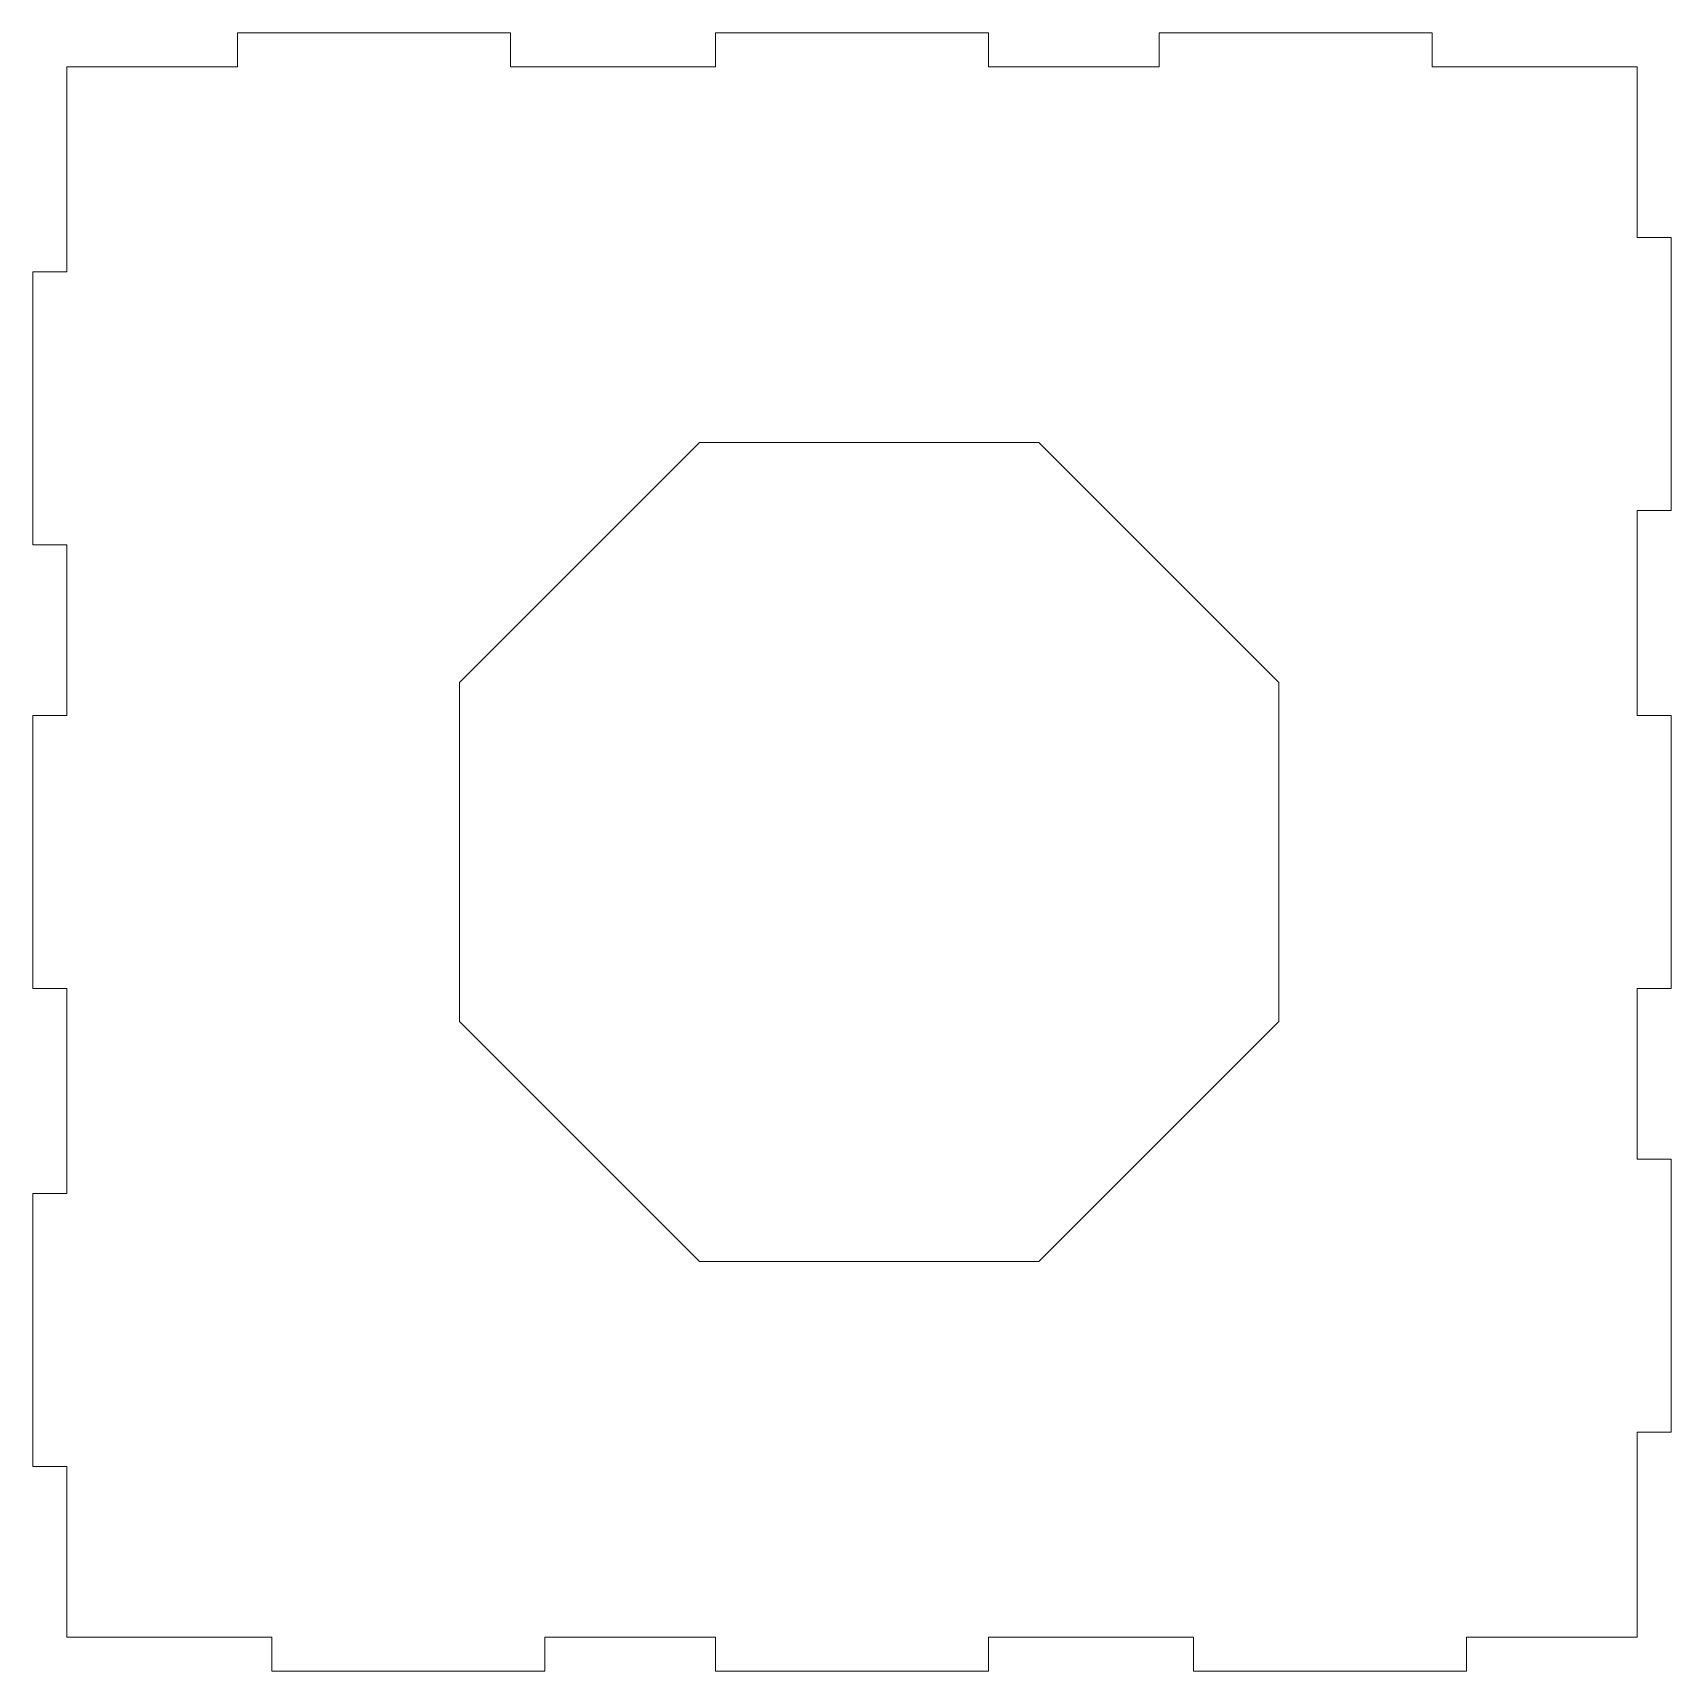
# Model space of a CAD drawing. Header units: inches. Extents: x -3.06 to 2.94, y -0.12 to 5.88.
import ezdxf

# ---------------------------------------------------------------- set-up
doc = ezdxf.new("R2010")
doc.units = ezdxf.units.IN
doc.header["$MEASUREMENT"] = 0

msp = doc.modelspace()

# ---------------------------------------------------------------- linework, layer by layer
at = {"color": 7, "linetype": 'Continuous', "lineweight": 15}
for p, q in [((-2.3125, 5.875), (-1.3125, 5.875)), ((-2.3125, 5.75), (-2.3125, 5.875)), ((-1.3125, 5.875), (-1.3125, 5.75)), ((-0.5625, 5.875), (0.4375, 5.875)), ((-0.5625, 5.875), (-0.5625, 5.75)), ((0.4375, 5.875), (0.4375, 5.75)), ((1.0625, 5.875), (2.0625, 5.875)), ((1.0625, 5.875), (1.0625, 5.75)), ((2.0625, 5.875), (2.0625, 5.75)), ((-2.3125, 5.75), (-2.9375, 5.75)), ((-2.9375, 5), (-2.9375, 5.75)), ((-1.3125, 5.75), (-0.5625, 5.75)), ((0.4375, 5.75), (1.0625, 5.75)), ((2.0625, 5.75), (2.8125, 5.75)), ((2.8125, 5.125), (2.8125, 5.75)), ((2.9375, 5.125), (2.8125, 5.125)), ((2.9375, 5.125), (2.9375, 4.125)), ((-3.0625, 5), (-2.9375, 5)), ((-3.0625, 5), (-3.0625, 4)), ((-0.6213, 4.375), (-1.5, 3.4963)), ((0.6213, 4.375), (-0.6213, 4.375)), ((1.5, 3.4963), (0.6213, 4.375)), ((2.8125, 3.375), (2.8125, 4.125)), ((2.8125, 4.125), (2.9375, 4.125)), ((-3.0625, 4), (-2.9375, 4)), ((-2.9375, 3.375), (-2.9375, 4)), ((-1.5, 3.4963), (-1.5, 2.2537)), ((1.5, 2.2537), (1.5, 3.4963)), ((-3.0625, 3.375), (-2.9375, 3.375)), ((-3.0625, 3.375), (-3.0625, 2.375)), ((2.8125, 3.375), (2.9375, 3.375)), ((2.9375, 3.375), (2.9375, 2.375)), ((-3.0625, 2.375), (-2.9375, 2.375)), ((-2.9375, 1.625), (-2.9375, 2.375)), ((2.8125, 2.375), (2.8125, 1.75)), ((2.9375, 2.375), (2.8125, 2.375)), ((-1.5, 2.2537), (-0.6213, 1.375)), ((0.6213, 1.375), (1.5, 2.2537)), ((2.9375, 1.75), (2.8125, 1.75)), ((2.9375, 1.75), (2.9375, 0.75)), ((-3.0625, 1.625), (-2.9375, 1.625)), ((-3.0625, 1.625), (-3.0625, 0.625)), ((-0.6213, 1.375), (0.6213, 1.375)), ((2.8125, 0.75), (2.8125, 0)), ((2.8125, 0.75), (2.9375, 0.75)), ((-3.0625, 0.625), (-2.9375, 0.625)), ((-2.9375, 0.625), (-2.9375, 0)), ((-2.1875, 0), (-2.9375, 0)), ((-2.1875, -0.125), (-2.1875, 0)), ((-1.1875, -0.125), (-1.1875, 0)), ((-0.5625, 0), (-1.1875, 0)), ((-0.5625, -0.125), (-0.5625, 0)), ((0.4375, -0.125), (0.4375, 0)), ((1.1875, 0), (0.4375, 0)), ((1.1875, -0.125), (1.1875, 0)), ((2.1875, -0.125), (2.1875, 0)), ((2.1875, 0), (2.8125, 0)), ((-2.1875, -0.125), (-1.1875, -0.125)), ((-0.5625, -0.125), (0.4375, -0.125)), ((1.1875, -0.125), (2.1875, -0.125))]:
    msp.add_line(p, q, dxfattribs=at)

doc.saveas('drawing.dxf')
